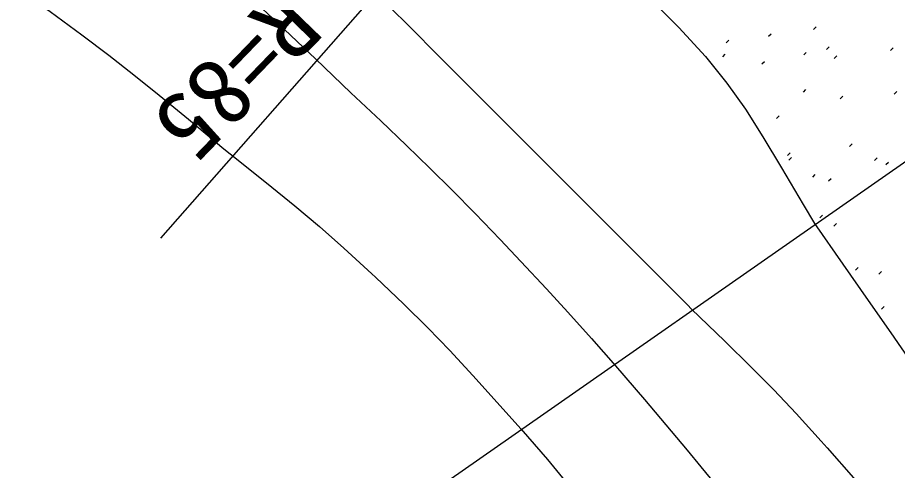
# Model space of a CAD drawing. Units: millimetres, scale not verified. Extents: x 40000 to 680000, y 20000 to 380000.
# Drawn here: x 208030 to 231608, y 252734 to 264859 of the extents above; entities that cross this region are included whole.
import ezdxf
from ezdxf.enums import TextEntityAlignment as Align

# ---------------------------------------------------------------- set-up
doc = ezdxf.new("R2010")
doc.units = ezdxf.units.MM
doc.header["$LTSCALE"] = 1000
for name, color, linetype, lineweight in [('M-BGD', 7, 'Continuous', 25), ('M-BMK-SRVR', 3, 'Continuous', 25), ('M-STR-STRC', 7, 'Continuous', 25)]:
    doc.layers.add(name, color=color, linetype=linetype, lineweight=lineweight)
doc.styles.add('ＭＳ ゴシック', font='')
doc.styles.get('ＭＳ ゴシック').set_extended_font_data('MS Gothic')

msp = doc.modelspace()

# ---------------------------------------------------------------- linework, layer by layer
at = {"layer": 'M-BGD'}
for p, q in [((229364, 264542), (229434, 264612)), ((228155, 264358), (228226, 264428)), ((227019, 264181), (227090, 264251)), ((229710, 264007), (229781, 264078)), ((226926, 263811), (226997, 263882)), ((229097, 263858), (229167, 263929)), ((229916, 263768), (229987, 263839)), ((231421, 263979), (231491, 264050)), ((227978, 263617), (228049, 263687)), ((229088, 262865), (229158, 262935)), ((230074, 262686), (230145, 262757)), ((231521, 262807), (231592, 262877)), ((228370, 262160), (228440, 262231)), ((230325, 261410), (230396, 261480)), ((228665, 261165), (228736, 261236)), ((228702, 261040), (228773, 261111)), ((230999, 261033), (231070, 261104)), ((231297, 260921), (231368, 260991)), ((229339, 260587), (229409, 260657)), ((229760, 260484), (229830, 260554)), ((229531, 259494), (229602, 259565)), ((229907, 259275), (229978, 259346)), ((230485, 258095), (230556, 258166)), ((231115, 257986), (231186, 258057)), ((231184, 257052), (231254, 257122))]:
    msp.add_line(p, q, dxfattribs=at)
for points in [[(201787, 273996), (202821, 273600), (203618, 273247), (204158, 272980), (205069, 272477), (205845, 271979), (206674, 271416), (206867, 271286), (207781, 270677), (208601, 270126), (209365, 269599), (210111, 269064), (210876, 268486), (211699, 267833), (212032, 267561), (212808, 266870), (213459, 266218), (214166, 265505), (214318, 265360), (215001, 264708), (215690, 264055), (216011, 263751)], [(200655, 270094), (201674, 269560), (202431, 269152), (203192, 268723), (204081, 268214), (204882, 267736), (205428, 267392), (206324, 266810), (207104, 266286), (207867, 265757), (208708, 265158), (208899, 265021), (209756, 264396), (210479, 263851), (211144, 263331), (211828, 262778), (212608, 262136), (213559, 261348), (213725, 261211)], [(217535, 265614), (218513, 264636), (219344, 263804), (220058, 263090), (220684, 262465), (221250, 261899), (221786, 261363), (222320, 260828), (222883, 260266), (223501, 259647), (224206, 258943), (225025, 258124), (225988, 257161), (226086, 257062)], [(225240, 265106), (225748, 264598), (226464, 263815), (227041, 263102), (227534, 262404), (228001, 261667), (228498, 260835), (229081, 259855), (229388, 259348)], [(216011, 263751), (216963, 262849), (217763, 262091), (218454, 261433), (219078, 260831), (219676, 260241), (220290, 259617), (220964, 258916), (221514, 258332), (222203, 257597), (222779, 256971), (223414, 256265), (224054, 255538)], [(213725, 261211), (214697, 260438), (215462, 259819), (216121, 259264), (216775, 258686), (217527, 257995), (217620, 257909), (218385, 257184), (219023, 256554), (219612, 255943), (220231, 255272), (220959, 254464), (221514, 253845)], [(229388, 259348), (230145, 258255), (230821, 257285), (231430, 256414), (231982, 255618), (232491, 254875), (232968, 254160), (233426, 253450), (233876, 252722), (234332, 251952), (234804, 251117), (235306, 250193), (235569, 249696), (236062, 248770), (236490, 247950), (236910, 247070), (237093, 246648), (237455, 245730), (237686, 245040), (237951, 244057), (238110, 243135), (238185, 242579), (238272, 241834)], [(226086, 257062), (226984, 256194), (227693, 255502), (228300, 254889), (228895, 254261), (229566, 253519), (229727, 253337), (230431, 252531), (231038, 251812), (231620, 251091), (232247, 250283), (232436, 250035), (233051, 249187), (233566, 248421), (234111, 247604), (234339, 247274), (234952, 246400), (235480, 245655), (235972, 244972), (236475, 244281), (237036, 243515), (237704, 242607), (238272, 241834)], [(224054, 255538), (224833, 254633), (225407, 253953), (225970, 253276), (226340, 252829), (227057, 251961), (227717, 251150), (228334, 250382), (228919, 249643), (229485, 248917), (230044, 248192), (230608, 247453), (231189, 246685), (231799, 245875), (232452, 245008), (232782, 244569), (233423, 243717), (233971, 242987), (234474, 242311), (234983, 241623), (235546, 240855), (236214, 239940), (236754, 239198)], [(221514, 253845), (222229, 253025), (222797, 252341), (222954, 252152), (223643, 251309), (224238, 250558), (224769, 249862), (225268, 249183), (225765, 248484), (226292, 247728), (226879, 246877), (227557, 245895), (228034, 245209)]]:
    msp.add_lwpolyline(points, dxfattribs=at)
at = {"layer": 'M-BMK-SRVR'}
msp.add_line((211871, 258952), (227974, 277261), dxfattribs=at)
at = {"layer": 'M-STR-STRC'}
msp.add_line((215270, 249469), (236246, 264090), dxfattribs=at)

# ---------------------------------------------------------------- texts
at = {"layer": 'M-BMK-SRVR', "style": 'ＭＳ ゴシック'}
msp.add_text('R=85', height=1833, rotation=226, dxfattribs=at).set_placement((212855, 264312), align=Align.BOTTOM_CENTER)

doc.saveas('drawing.dxf')
